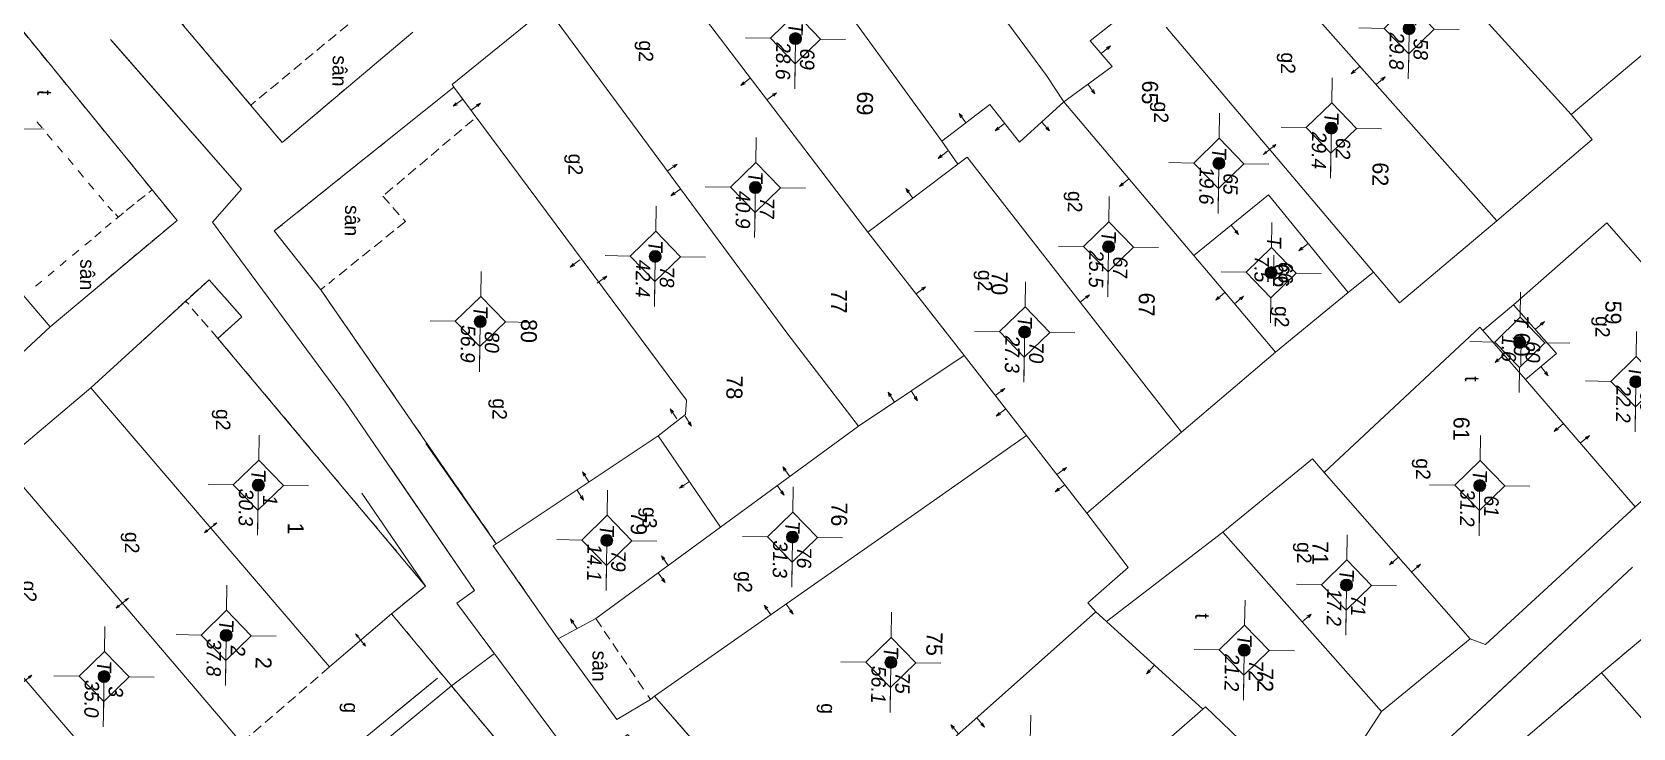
# Model space of a CAD drawing. Extents: x 601689 to 602595, y 1189742 to 1190763.
# Drawn here: x 602242 to 602281.96, y 1190195.49 to 1190212.86 of the extents above; entities that cross this region are included whole.
import ezdxf
from ezdxf.enums import TextEntityAlignment as Align

# ---------------------------------------------------------------- set-up
doc = ezdxf.new("R2010")
doc.units = 0
doc.header["$MEASUREMENT"] = 0
doc.linetypes.add('HIDDEN', pattern=[0.375, 0.25, -0.125])
for name, color, linetype in [('10', 250, 'Continuous'), ('11', 7, 'Continuous'), ('13', 7, 'Continuous'), ('14', 7, 'Continuous'), ('15', 7, 'Continuous'), ('16', 7, 'Continuous'), ('22', 7, 'Continuous'), ('25', 7, 'Continuous'), ('53', 7, 'Continuous'), ('57', 7, 'Continuous')]:
    doc.layers.add(name, color=color, linetype=linetype)
doc.styles.add('TXT', font='vnshx.shx')

# ---------------------------------------------------------------- blocks, each defined once
blk = doc.blocks.new('NH3R')
at = {"layer": '16', "color": 7, "linetype": 'Continuous', "lineweight": 0}
for p, q in [((0, 0), (0.297, -0.005)), ((0.297, -0.005), (0.186, 0.031)), ((0.297, -0.005), (0.189, -0.033))]:
    blk.add_line(p, q, dxfattribs=at)
blk = doc.blocks.new('NH3')
at = {"layer": '16', "color": 7, "linetype": 'Continuous', "lineweight": 0}
for p, q in [((-0.199, -0.002), (-0.113, 0.021)), ((0.197, -0.012), (0.107, 0.015)), ((-0.199, -0.002), (0.197, -0.012)), ((-0.199, -0.002), (-0.116, -0.035)), ((0.197, -0.012), (0.104, -0.027))]:
    blk.add_line(p, q, dxfattribs=at)
blk = doc.blocks.new('*M391391391391')
at = {"layer": '13', "color": 3, "linetype": 'Continuous', "lineweight": 0}
blk.add_line((602633.911, 1189947.924), (602634.931, 1189947.924), dxfattribs=at)
at = {"layer": '13', "color": 3, "linetype": 'Continuous', "lineweight": 0, "style": 'TXT', "oblique": 7.6055}
for s, p in [('59', (602634.061, 1189948.224)), ('22.2', (602633.911, 1189947.624))]:
    blk.add_text(s, height=0.36, dxfattribs=at).set_placement(p, align=Align.MIDDLE_LEFT)
blk.add_text('T', height=0.36, dxfattribs=at).set_placement((602633.714, 1189947.924), align=Align.MIDDLE_RIGHT)
blk = doc.blocks.new('*M395395395395')
at = {"layer": '13', "color": 3, "linetype": 'Continuous', "lineweight": 0}
blk.add_line((602632.972, 1189945.015), (602633.737, 1189945.015), dxfattribs=at)
at = {"layer": '13', "color": 3, "linetype": 'Continuous', "lineweight": 0, "style": 'TXT', "oblique": 7.6055}
for s, p in [('60', (602633.122, 1189945.315)), ('1.6', (602632.972, 1189944.715))]:
    blk.add_text(s, height=0.36, dxfattribs=at).set_placement(p, align=Align.MIDDLE_LEFT)
blk.add_text('T', height=0.36, dxfattribs=at).set_placement((602632.775, 1189945.015), align=Align.MIDDLE_RIGHT)
blk = doc.blocks.new('*M397397397397')
at = {"layer": '13', "color": 3, "linetype": 'Continuous', "lineweight": 0}
blk.add_line((602636.559, 1189944.068), (602637.579, 1189944.068), dxfattribs=at)
at = {"layer": '13', "color": 3, "linetype": 'Continuous', "lineweight": 0, "style": 'TXT', "oblique": 7.6055}
blk.add_text('T', height=0.36, dxfattribs=at).set_placement((602636.362, 1189944.068), align=Align.MIDDLE_RIGHT)
for s, p in [('61', (602636.709, 1189944.368)), ('31.2', (602636.559, 1189943.768))]:
    blk.add_text(s, height=0.36, dxfattribs=at).set_placement(p, align=Align.MIDDLE_LEFT)
blk = doc.blocks.new('*M402402402402')
at = {"layer": '13', "color": 3, "linetype": 'Continuous', "lineweight": 0}
blk.add_line((602625.187, 1189942.139), (602626.207, 1189942.139), dxfattribs=at)
at = {"layer": '13', "color": 3, "linetype": 'Continuous', "lineweight": 0, "style": 'TXT', "oblique": 7.6055}
for s, p in [('58', (602625.337, 1189942.439)), ('29.8', (602625.187, 1189941.839))]:
    blk.add_text(s, height=0.36, dxfattribs=at).set_placement(p, align=Align.MIDDLE_LEFT)
blk.add_text('T', height=0.36, dxfattribs=at).set_placement((602624.99, 1189942.139), align=Align.MIDDLE_RIGHT)
blk = doc.blocks.new('*M405405405405')
at = {"layer": '13', "color": 3, "linetype": 'Continuous', "lineweight": 0}
blk.add_line((602639.088, 1189940.78), (602640.108, 1189940.78), dxfattribs=at)
at = {"layer": '13', "color": 3, "linetype": 'Continuous', "lineweight": 0, "style": 'TXT', "oblique": 7.6055}
for s, p in [('71', (602639.238, 1189941.08)), ('17.2', (602639.088, 1189940.48))]:
    blk.add_text(s, height=0.36, dxfattribs=at).set_placement(p, align=Align.MIDDLE_LEFT)
blk.add_text('T', height=0.36, dxfattribs=at).set_placement((602638.891, 1189940.78), align=Align.MIDDLE_RIGHT)
blk = doc.blocks.new('*M407407407407')
at = {"layer": '13', "color": 3, "linetype": 'Continuous', "lineweight": 0}
blk.add_line((602627.693, 1189940.235), (602628.713, 1189940.235), dxfattribs=at)
at = {"layer": '13', "color": 3, "linetype": 'Continuous', "lineweight": 0, "style": 'TXT', "oblique": 7.6055}
for s, p in [('62', (602627.843, 1189940.535)), ('29.4', (602627.693, 1189939.935))]:
    blk.add_text(s, height=0.36, dxfattribs=at).set_placement(p, align=Align.MIDDLE_LEFT)
blk.add_text('T', height=0.36, dxfattribs=at).set_placement((602627.496, 1189940.235), align=Align.MIDDLE_RIGHT)
blk = doc.blocks.new('*M409409409409')
at = {"layer": '13', "color": 3, "linetype": 'Continuous', "lineweight": 0}
blk.add_line((602631.322, 1189938.784), (602632.087, 1189938.784), dxfattribs=at)
at = {"layer": '13', "color": 3, "linetype": 'Continuous', "lineweight": 0, "style": 'TXT', "oblique": 7.6055}
for s, p in [('66', (602631.472, 1189939.084)), ('7.5', (602631.322, 1189938.484))]:
    blk.add_text(s, height=0.36, dxfattribs=at).set_placement(p, align=Align.MIDDLE_LEFT)
blk.add_text('T', height=0.36, dxfattribs=at).set_placement((602631.125, 1189938.784), align=Align.MIDDLE_RIGHT)
blk = doc.blocks.new('*M411411411411')
at = {"layer": '13', "color": 3, "linetype": 'Continuous', "lineweight": 0}
blk.add_line((602640.751, 1189938.251), (602641.771, 1189938.251), dxfattribs=at)
at = {"layer": '13', "color": 3, "linetype": 'Continuous', "lineweight": 0, "style": 'TXT', "oblique": 7.6055}
for s, p in [('72', (602640.901, 1189938.551)), ('21.2', (602640.751, 1189937.951))]:
    blk.add_text(s, height=0.36, dxfattribs=at).set_placement(p, align=Align.MIDDLE_LEFT)
blk.add_text('T', height=0.36, dxfattribs=at).set_placement((602640.554, 1189938.251), align=Align.MIDDLE_RIGHT)
blk = doc.blocks.new('*M414414414414')
at = {"layer": '13', "color": 3, "linetype": 'Continuous', "lineweight": 0}
blk.add_line((602628.616, 1189937.442), (602629.636, 1189937.442), dxfattribs=at)
at = {"layer": '13', "color": 3, "linetype": 'Continuous', "lineweight": 0, "style": 'TXT', "oblique": 7.6055}
for s, p in [('65', (602628.766, 1189937.742)), ('19.6', (602628.616, 1189937.142))]:
    blk.add_text(s, height=0.36, dxfattribs=at).set_placement(p, align=Align.MIDDLE_LEFT)
blk.add_text('T', height=0.36, dxfattribs=at).set_placement((602628.419, 1189937.442), align=Align.MIDDLE_RIGHT)
blk = doc.blocks.new('*M420420420420')
at = {"layer": '13', "color": 3, "linetype": 'Continuous', "lineweight": 0}
blk.add_line((602630.735, 1189934.718), (602631.755, 1189934.718), dxfattribs=at)
at = {"layer": '13', "color": 3, "linetype": 'Continuous', "lineweight": 0, "style": 'TXT', "oblique": 7.6055}
for s, p in [('67', (602630.885, 1189935.018)), ('25.5', (602630.735, 1189934.418))]:
    blk.add_text(s, height=0.36, dxfattribs=at).set_placement(p, align=Align.MIDDLE_LEFT)
blk.add_text('T', height=0.36, dxfattribs=at).set_placement((602630.538, 1189934.718), align=Align.MIDDLE_RIGHT)
blk = doc.blocks.new('*M427427427427')
at = {"layer": '13', "color": 3, "linetype": 'Continuous', "lineweight": 0}
blk.add_line((602632.893, 1189932.655), (602633.913, 1189932.655), dxfattribs=at)
at = {"layer": '13', "color": 3, "linetype": 'Continuous', "lineweight": 0, "style": 'TXT', "oblique": 7.6055}
for s, p in [('70', (602633.043, 1189932.955)), ('27.3', (602632.893, 1189932.355))]:
    blk.add_text(s, height=0.36, dxfattribs=at).set_placement(p, align=Align.MIDDLE_LEFT)
blk.add_text('T', height=0.36, dxfattribs=at).set_placement((602632.696, 1189932.655), align=Align.MIDDLE_RIGHT)
blk = doc.blocks.new('*M434434434434')
at = {"layer": '13', "color": 3, "linetype": 'Continuous', "lineweight": 0}
blk.add_line((602641.184, 1189929.436), (602642.204, 1189929.436), dxfattribs=at)
at = {"layer": '13', "color": 3, "linetype": 'Continuous', "lineweight": 0, "style": 'TXT', "oblique": 7.6055}
for s, p in [('75', (602641.334, 1189929.736)), ('56.1', (602641.184, 1189929.136))]:
    blk.add_text(s, height=0.36, dxfattribs=at).set_placement(p, align=Align.MIDDLE_LEFT)
blk.add_text('T', height=0.36, dxfattribs=at).set_placement((602640.987, 1189929.436), align=Align.MIDDLE_RIGHT)
blk = doc.blocks.new('*M444444444444')
at = {"layer": '13', "color": 3, "linetype": 'Continuous', "lineweight": 0}
blk.add_line((602638.093, 1189926.934), (602639.113, 1189926.934), dxfattribs=at)
at = {"layer": '13', "color": 3, "linetype": 'Continuous', "lineweight": 0, "style": 'TXT', "oblique": 7.6055}
for s, p in [('76', (602638.243, 1189927.234)), ('31.3', (602638.093, 1189926.634))]:
    blk.add_text(s, height=0.36, dxfattribs=at).set_placement(p, align=Align.MIDDLE_LEFT)
blk.add_text('T', height=0.36, dxfattribs=at).set_placement((602637.896, 1189926.934), align=Align.MIDDLE_RIGHT)
blk = doc.blocks.new('*M445445445445')
at = {"layer": '13', "color": 3, "linetype": 'Continuous', "lineweight": 0}
blk.add_line((602625.657, 1189926.83), (602626.677, 1189926.83), dxfattribs=at)
at = {"layer": '13', "color": 3, "linetype": 'Continuous', "lineweight": 0, "style": 'TXT', "oblique": 7.6055}
for s, p in [('69', (602625.807, 1189927.13)), ('28.6', (602625.657, 1189926.53))]:
    blk.add_text(s, height=0.36, dxfattribs=at).set_placement(p, align=Align.MIDDLE_LEFT)
blk.add_text('T', height=0.36, dxfattribs=at).set_placement((602625.46, 1189926.83), align=Align.MIDDLE_RIGHT)
blk = doc.blocks.new('*M449449449449')
at = {"layer": '13', "color": 3, "linetype": 'Continuous', "lineweight": 0}
blk.add_line((602629.385, 1189925.882), (602630.405, 1189925.882), dxfattribs=at)
at = {"layer": '13', "color": 3, "linetype": 'Continuous', "lineweight": 0, "style": 'TXT', "oblique": 7.6055}
for s, p in [('77', (602629.535, 1189926.182)), ('40.9', (602629.385, 1189925.582))]:
    blk.add_text(s, height=0.36, dxfattribs=at).set_placement(p, align=Align.MIDDLE_LEFT)
blk.add_text('T', height=0.36, dxfattribs=at).set_placement((602629.188, 1189925.882), align=Align.MIDDLE_RIGHT)
blk = doc.blocks.new('*M455455455455')
at = {"layer": '13', "color": 3, "linetype": 'Continuous', "lineweight": 0}
blk.add_line((602631.14, 1189923.409), (602632.16, 1189923.409), dxfattribs=at)
at = {"layer": '13', "color": 3, "linetype": 'Continuous', "lineweight": 0, "style": 'TXT', "oblique": 7.6055}
for s, p in [('78', (602631.29, 1189923.709)), ('42.4', (602631.14, 1189923.109))]:
    blk.add_text(s, height=0.36, dxfattribs=at).set_placement(p, align=Align.MIDDLE_LEFT)
blk.add_text('T', height=0.36, dxfattribs=at).set_placement((602630.943, 1189923.409), align=Align.MIDDLE_RIGHT)
blk = doc.blocks.new('*M458458458458')
at = {"layer": '13', "color": 3, "linetype": 'Continuous', "lineweight": 0}
blk.add_line((602638.242, 1189922.3), (602639.262, 1189922.3), dxfattribs=at)
at = {"layer": '13', "color": 3, "linetype": 'Continuous', "lineweight": 0, "style": 'TXT', "oblique": 7.6055}
for s, p in [('79', (602638.392, 1189922.6)), ('14.1', (602638.242, 1189922))]:
    blk.add_text(s, height=0.36, dxfattribs=at).set_placement(p, align=Align.MIDDLE_LEFT)
blk.add_text('T', height=0.36, dxfattribs=at).set_placement((602638.045, 1189922.3), align=Align.MIDDLE_RIGHT)
blk = doc.blocks.new('*M468468468468')
at = {"layer": '13', "color": 3, "linetype": 'Continuous', "lineweight": 0}
blk.add_line((602632.831, 1189919.065), (602633.851, 1189919.065), dxfattribs=at)
at = {"layer": '13', "color": 3, "linetype": 'Continuous', "lineweight": 0, "style": 'TXT', "oblique": 7.6055}
for s, p in [('80', (602632.981, 1189919.365)), ('56.9', (602632.831, 1189918.765))]:
    blk.add_text(s, height=0.36, dxfattribs=at).set_placement(p, align=Align.MIDDLE_LEFT)
blk.add_text('T', height=0.36, dxfattribs=at).set_placement((602632.634, 1189919.065), align=Align.MIDDLE_RIGHT)
blk = doc.blocks.new('CENTRD')
at = {"layer": '11', "linetype": 'Continuous', "lineweight": 0}
h = blk.add_hatch(color=2, dxfattribs=at)
edge = h.paths.add_edge_path()
edge.add_arc((0, 0), 0.15, 0, 360)
at = {"layer": '11', "color": 2, "linetype": 'Continuous', "lineweight": 0}
for p, q in [((0, 1.25), (0, 0.625)), ((0, 0.625), (-0.625, 0)), ((0.625, 0), (0, 0.625)), ((-0.625, 0), (-1.25, 0)), ((-0.625, 0), (0, -0.625)), ((0, -0.625), (0.625, 0)), ((1.25, 0), (0.625, 0)), ((0, -0.625), (0, -1.25))]:
    blk.add_line(p, q, dxfattribs=at)
blk.add_circle((0, 0), 0.15, dxfattribs=at)
blk = doc.blocks.new('*M801801801801')
at = {"layer": '13', "color": 3, "linetype": 'Continuous', "lineweight": 0}
blk.add_line((602636.991, 1189913.584), (602638.011, 1189913.584), dxfattribs=at)
at = {"layer": '13', "color": 3, "linetype": 'Continuous', "lineweight": 0, "style": 'TXT', "oblique": 7.6055}
for s, p in [('1', (602637.141, 1189913.884)), ('30.3', (602636.991, 1189913.284))]:
    blk.add_text(s, height=0.36, dxfattribs=at).set_placement(p, align=Align.MIDDLE_LEFT)
blk.add_text('T', height=0.36, dxfattribs=at).set_placement((602636.794, 1189913.584), align=Align.MIDDLE_RIGHT)
blk = doc.blocks.new('*M802802802802')
at = {"layer": '13', "color": 3, "linetype": 'Continuous', "lineweight": 0}
blk.add_line((602640.75, 1189912.836), (602641.77, 1189912.836), dxfattribs=at)
at = {"layer": '13', "color": 3, "linetype": 'Continuous', "lineweight": 0, "style": 'TXT', "oblique": 7.6055}
for s, p in [('2', (602640.9, 1189913.136)), ('37.8', (602640.75, 1189912.536))]:
    blk.add_text(s, height=0.36, dxfattribs=at).set_placement(p, align=Align.MIDDLE_LEFT)
blk.add_text('T', height=0.36, dxfattribs=at).set_placement((602640.553, 1189912.836), align=Align.MIDDLE_RIGHT)
blk = doc.blocks.new('*M803803803803')
at = {"layer": '13', "color": 3, "linetype": 'Continuous', "lineweight": 0}
blk.add_line((602641.822, 1189909.803), (602642.842, 1189909.803), dxfattribs=at)
at = {"layer": '13', "color": 3, "linetype": 'Continuous', "lineweight": 0, "style": 'TXT', "oblique": 7.6055}
for s, p in [('3', (602641.972, 1189910.103)), ('35.0', (602641.822, 1189909.503))]:
    blk.add_text(s, height=0.36, dxfattribs=at).set_placement(p, align=Align.MIDDLE_LEFT)
blk.add_text('T', height=0.36, dxfattribs=at).set_placement((602641.625, 1189909.803), align=Align.MIDDLE_RIGHT)

msp = doc.modelspace()

# ---------------------------------------------------------------- linework, layer by layer
at = {"layer": '10', "color": 7, "linetype": 'Continuous', "lineweight": 0}
for p, q in [((602259.359, 1190217.49), (602264.709, 1190210.136)), ((602280.418, 1190210.8), (602274.932, 1190216.845)), ((602257.003, 1190215.552), (602262.867, 1190207.861)), ((602270.308, 1190212.979), (602275.485, 1190206.867)), ((602282.867, 1190212.857), (602280.418, 1190210.8)), ((602242.454, 1190205.501), (602236.479, 1190212.493)), ((602252.526, 1190211.483), (602258.34, 1190203.673)), ((602271, 1190207.279), (602267.753, 1190211.114)), ((602264.709, 1190210.136), (602265.111, 1190209.56)), ((602262.867, 1190207.861), (602265.111, 1190209.56)), ((602265.111, 1190209.56), (602265.343, 1190209.737)), ((602270.689, 1190202.873), (602265.343, 1190209.737)), ((602265.266, 1190204.787), (602262.867, 1190207.861)), ((602273.037, 1190204.872), (602271, 1190207.279)), ((602274.857, 1190206.356), (602275.485, 1190206.867)), ((602273.037, 1190204.872), (602274.857, 1190206.356)), ((602278.983, 1190206.049), (602278.215, 1190205.41)), ((602240.205, 1190203.421), (602242.454, 1190205.501)), ((602278.215, 1190205.41), (602279.278, 1190204.186)), ((602262.631, 1190203.024), (602265.266, 1190204.787)), ((602266.828, 1190202.787), (602265.266, 1190204.787)), ((602270.689, 1190202.873), (602273.037, 1190204.872)), ((602243.473, 1190203.977), (602241.267, 1190202.117)), ((602279.278, 1190204.186), (602282.014, 1190201.008)), ((602258.34, 1190203.673), (602258.314, 1190203.313)), ((602258.314, 1190203.313), (602257.628, 1190202.782)), ((602257.628, 1190202.782), (602253.59, 1190200.087)), ((602257.628, 1190202.782), (602259.187, 1190200.501)), ((602262.631, 1190203.024), (602259.187, 1190200.501)), ((602268.332, 1190200.855), (602266.828, 1190202.787)), ((602268.332, 1190200.855), (602270.689, 1190202.873)), ((602271.725, 1190200.379), (602273.96, 1190202.208)), ((602273.96, 1190202.208), (602274.256, 1190201.865)), ((602274.256, 1190201.865), (602277.899, 1190197.714)), ((602271.725, 1190200.379), (602268.825, 1190198.149)), ((602271.725, 1190200.379), (602275.684, 1190195.904)), ((602238.91, 1190200.089), (602244.776, 1190193.268)), ((602283.626, 1190198.925), (602281.177, 1190196.87)), ((602268.558, 1190198.392), (602262.595, 1190193.104)), ((602268.558, 1190198.392), (602268.825, 1190198.149)), ((602268.825, 1190198.149), (602271.225, 1190195.966)), ((602275.684, 1190195.904), (602277.899, 1190197.714)), ((602281.177, 1190196.87), (602278.87, 1190194.901)), ((602281.177, 1190196.87), (602285.609, 1190191.848)), ((602265.911, 1190191.319), (602271.225, 1190195.966)), ((602274.04, 1190193.387), (602275.684, 1190195.904))]:
    msp.add_line(p, q, dxfattribs=at)
for points in [[(602251.505, 1190212.857), (602248.248, 1190210.101), (602242.254, 1190217.194), (602245.463, 1190220.011)], [(602261.725, 1190219.357), (602267.321, 1190211.77), (602267.753, 1190211.114)], [(602271.806, 1190215.729), (602272.535, 1190214.959), (602278.562, 1190208.146)], [(602236.479, 1190212.493), (602238.847, 1190214.501), (602239.766, 1190215.148), (602240.238, 1190214.592), (602240.329, 1190214.651), (602245.62, 1190208.157), (602242.454, 1190205.501)], [(602267.753, 1190211.114), (602268.965, 1190211.997), (602268.413, 1190212.635), (602269.828, 1190213.756)], [(602254.853, 1190213.462), (602252.487, 1190211.544), (602252.526, 1190211.483)], [(602254.853, 1190213.462), (602260.863, 1190205.318), (602262.631, 1190203.024)], [(602253.59, 1190200.087), (602249.207, 1190206.428), (602248.047, 1190207.894), (602252.526, 1190211.483)], [(602264.709, 1190210.136), (602265.912, 1190211.05), (602266.648, 1190210.109), (602267.753, 1190211.114)], [(602280.418, 1190210.8), (602280.94, 1190210.173), (602278.562, 1190208.146)], [(602274.857, 1190206.356), (602272.861, 1190208.794), (602271, 1190207.279)], [(602275.485, 1190206.867), (602276.134, 1190206.099), (602278.562, 1190208.146)], [(602282.014, 1190201.008), (602285.103, 1190203.775), (602281.311, 1190208.098), (602278.983, 1190206.049)], [(602250.976, 1190198.343), (602251.826, 1190199.032), (602246.641, 1190205.213), (602247.238, 1190205.755), (602246.42, 1190206.676), (602243.473, 1190203.977)], [(602278.983, 1190206.049), (602280.057, 1190204.835), (602279.278, 1190204.186)], [(602278.215, 1190205.41), (602278.136, 1190205.492), (602274.256, 1190201.865)], [(602243.473, 1190203.977), (602249.428, 1190197.015), (602250.976, 1190198.343)], [(602257.538, 1190196.284), (602264.112, 1190200.884), (602266.828, 1190202.787)], [(602241.267, 1190202.117), (602247.232, 1190195.124), (602248.69, 1190193.495)], [(602268.332, 1190200.855), (602269.363, 1190199.501), (602268.351, 1190198.615), (602268.558, 1190198.392)], [(602277.899, 1190197.714), (602278.277, 1190197.579), (602282.014, 1190201.008)], [(602259.187, 1190200.501), (602256.075, 1190198.223), (602255.138, 1190197.717)], [(602253.59, 1190200.087), (602253.509, 1190200.039), (602255.138, 1190197.717)], [(602248.69, 1190193.495), (602248.729, 1190193.454), (602252.471, 1190196.542), (602250.976, 1190198.343)], [(602257.538, 1190196.284), (602257.437, 1190196.205), (602256.601, 1190195.706), (602255.138, 1190197.717)], [(602249.146, 1190188.848), (602254.754, 1190193.821), (602252.471, 1190196.542), (602248.729, 1190193.454), (602248.69, 1190193.495), (602246.574, 1190191.563)], [(602257.538, 1190196.284), (602261.181, 1190192.113), (602262.516, 1190193.215), (602262.595, 1190193.104)], [(602271.225, 1190195.966), (602271.296, 1190196.025), (602274.04, 1190193.387)]]:
    msp.add_lwpolyline(points, dxfattribs=at)
at = {"layer": '14', "color": 6, "linetype": 'HIDDEN', "lineweight": 0}
for p, q in [((602250.747, 1190213.757), (602247.582, 1190211.131)), ((602247.582, 1190211.131), (602247.46, 1190211.033)), ((602242.253, 1190210.464), (602242.124, 1190210.615)), ((602253.016, 1190210.666), (602250.759, 1190208.766)), ((602242.508, 1190210.16), (602242.38, 1190210.312)), ((602242.764, 1190209.857), (602242.636, 1190210.009)), ((602243.029, 1190209.553), (602242.902, 1190209.705)), ((602243.285, 1190209.239), (602243.157, 1190209.401)), ((602243.541, 1190208.936), (602243.414, 1190209.088)), ((602243.797, 1190208.633), (602243.669, 1190208.784)), ((602244.627, 1190208.632), (602244.85, 1190208.798)), ((602244.92, 1190208.857), (602245.001, 1190208.916)), ((602250.759, 1190208.766), (602251.242, 1190208.21)), ((602244.014, 1190208.389), (602243.895, 1190208.511)), ((602244.091, 1190208.188), (602244.354, 1190208.394)), ((602244.354, 1190208.404), (602244.617, 1190208.612)), ((602243.838, 1190207.982), (602243.979, 1190208.1)), ((602244.151, 1190208.237), (602244.083, 1190208.318)), ((602243.322, 1190207.539), (602243.474, 1190207.667)), ((602243.565, 1190207.746), (602243.727, 1190207.883)), ((602242.705, 1190207.027), (602242.857, 1190207.155)), ((602243.008, 1190207.283), (602243.17, 1190207.411)), ((602242.402, 1190206.772), (602242.553, 1190206.899)), ((602242.088, 1190206.516), (602242.25, 1190206.644)), ((602249.308, 1190206.516), (602249.207, 1190206.428)), ((602249.551, 1190206.704), (602249.409, 1190206.585)), ((602245.912, 1190206.064), (602245.833, 1190206.145)), ((602246.641, 1190205.213), (602246, 1190205.952)), ((602256.075, 1190198.223), (602257.29, 1190196.426)), ((602249.428, 1190197.015), (602247.232, 1190195.124)), ((602257.369, 1190196.305), (602257.437, 1190196.205))]:
    msp.add_line(p, q, dxfattribs=at)
msp.add_lwpolyline([(602251.262, 1190208.2), (602251.321, 1190208.129), (602249.652, 1190206.782)], dxfattribs=at)
at = {"layer": '22', "color": 7, "linetype": 'HIDDEN', "lineweight": 0}
for p, q in [((602248.047, 1190207.894), (602250.797, 1190210.096)), ((602243.567, 1190206.436), (602245.62, 1190208.157)), ((602248.047, 1190207.894), (602249.207, 1190206.428)), ((602249.207, 1190206.428), (602253.59, 1190200.087)), ((602247.238, 1190205.755), (602246.641, 1190205.213)), ((602251.826, 1190199.032), (602246.641, 1190205.213)), ((602253.59, 1190200.087), (602253.509, 1190200.039)), ((602253.509, 1190200.039), (602254.314, 1190198.898)), ((602283.626, 1190198.925), (602281.177, 1190196.87)), ((602281.177, 1190196.87), (602278.87, 1190194.901)), ((602252.471, 1190196.542), (602251.339, 1190195.609)), ((602254.253, 1190194.418), (602252.471, 1190196.542))]:
    msp.add_line(p, q, dxfattribs=at)
for points in [[(602242.254, 1190217.194), (602248.248, 1190210.101), (602249.795, 1190211.411)], [(602239.766, 1190215.148), (602240.238, 1190214.592), (602240.329, 1190214.651), (602245.62, 1190208.157)], [(602247.238, 1190205.755), (602246.42, 1190206.676), (602245.833, 1190206.145), (602244.668, 1190205.071)], [(602254.754, 1190193.821), (602252.471, 1190196.542), (602250.976, 1190198.343), (602251.826, 1190199.032)]]:
    msp.add_lwpolyline(points, dxfattribs=at)
at = {"layer": '25', "color": 7, "linetype": 'Continuous', "lineweight": 0}
for p, q in [((602251.834, 1190202.592), (602253.59, 1190200.087)), ((602251.826, 1190199.032), (602250.237, 1190201.353)), ((602278.277, 1190197.579), (602282.014, 1190201.008)), ((602253.59, 1190200.087), (602253.509, 1190200.039)), ((602253.509, 1190200.039), (602255.138, 1190197.717)), ((602250.976, 1190198.343), (602251.826, 1190199.032)), ((602252.471, 1190196.542), (602250.976, 1190198.343)), ((602255.138, 1190197.717), (602256.601, 1190195.706)), ((602275.684, 1190195.904), (602277.899, 1190197.714)), ((602277.899, 1190197.714), (602278.277, 1190197.579)), ((602256.601, 1190195.706), (602257.437, 1190196.205)), ((602257.538, 1190196.284), (602257.437, 1190196.205)), ((602257.538, 1190196.284), (602261.181, 1190192.113)), ((602274.04, 1190193.387), (602275.684, 1190195.904))]:
    msp.add_line(p, q, dxfattribs=at)
at = {"layer": '57', "color": 172, "linetype": 'Continuous', "lineweight": 0}
for p, q in [((602252.471, 1190196.542), (602253.543, 1190197.348)), ((602252.471, 1190196.542), (602253.543, 1190197.348)), ((602252.471, 1190196.542), (602253.543, 1190197.348)), ((602252.124, 1190196.737), (602249.049, 1190194.22)), ((602252.124, 1190196.737), (602249.049, 1190194.22)), ((602252.124, 1190196.737), (602249.049, 1190194.22)), ((602252.124, 1190196.737), (602251.073, 1190195.882))]:
    msp.add_line(p, q, dxfattribs=at)
for points in [[(602257.614, 1190194.502), (602256.865, 1190195.332), (602255.723, 1190194.418), (602252.601, 1190198.611), (602253.044, 1190198.925), (602249.829, 1190203.619), (602246.51, 1190208.115), (602247.232, 1190208.936), (602243.963, 1190212.671)], [(602254.279, 1190196.358), (602252.601, 1190198.611), (602253.044, 1190198.925), (602249.829, 1190203.619), (602246.51, 1190208.115), (602247.232, 1190208.936), (602244.002, 1190212.63)], [(602280.728, 1190198.365), (602274.792, 1190192.827), (602267.482, 1190186.276), (602262.159, 1190191.21), (602261.338, 1190190.371), (602256.865, 1190195.332), (602255.723, 1190194.418), (602252.601, 1190198.611), (602253.044, 1190198.925), (602250.966, 1190201.964)], [(602281.954, 1190199.509), (602274.792, 1190192.827), (602267.482, 1190186.276), (602262.159, 1190191.21), (602261.338, 1190190.371), (602259.889, 1190191.981)]]:
    msp.add_lwpolyline(points, dxfattribs=at)

# ---------------------------------------------------------------- block references
at = {"layer": '11', "color": 2, "linetype": 'Continuous', "lineweight": 0, "rotation": 269.1680420500809}
for p in [(602261.059, 1190212.692), (602276.373, 1190212.94), (602241.051, 1190210.453), (602274.433, 1190210.462), (602271.627, 1190209.58), (602260.057, 1190208.979), (602268.872, 1190207.5), (602257.559, 1190207.26), (602272.929, 1190206.854), (602253.191, 1190205.632), (602266.778, 1190205.373), (602279.136, 1190205.114), (602282.031, 1190204.133), (602247.65, 1190201.552), (602278.137, 1190201.541), (602256.347, 1190200.174), (602260.982, 1190200.256), (602274.812, 1190199.06), (602246.847, 1190197.804), (602263.439, 1190197.129), (602272.26, 1190197.434), (602243.799, 1190196.776), (602266.91, 1190194.562)]:
    msp.add_blockref('CENTRD', p, dxfattribs=at)
at = {"layer": '13', "color": 3, "linetype": 'Continuous', "lineweight": 0, "rotation": 269.1680420500809}
for name, p in [('*M402402402402', (-578790.27, 1810052.359)), ('*M445445445445', (-578790.27, 1810052.359)), ('*M407407407407', (-578790.27, 1810052.359)), ('*M414414414414', (-578790.27, 1810052.359)), ('*M449449449449', (-578790.27, 1810052.359)), ('*M455455455455', (-578790.27, 1810052.359)), ('*M420420420420', (-578790.27, 1810052.359)), ('*M409409409409', (-578790.198, 1810052.873)), ('*M468468468468', (-578790.27, 1810052.359)), ('*M427427427427', (-578790.27, 1810052.359)), ('*M395395395395', (-578790.233, 1810052.632)), ('*M391391391391', (-578790.27, 1810052.359)), ('*M801801801801', (-578790.27, 1810052.359)), ('*M397397397397', (-578790.27, 1810052.359)), ('*M458458458458', (-578790.27, 1810052.359)), ('*M444444444444', (-578790.27, 1810052.359)), ('*M405405405405', (-578790.27, 1810052.359)), ('*M802802802802', (-578790.27, 1810052.359)), ('*M411411411411', (-578790.27, 1810052.359)), ('*M434434434434', (-578790.27, 1810052.359)), ('*M803803803803', (-578790.27, 1810052.359))]:
    msp.add_blockref(name, p, dxfattribs=at)
at = {"layer": '16', "color": 7, "linetype": 'Continuous', "lineweight": 0}
for name, p, xscale, yscale, rotation in [('NH3R', (602268.689, 1190212.322), 0.9999974389506996, 0.9999974389506996, 40.84463240780126), ('NH3R', (602275.154, 1190212.003), 0.9999981056845758, 0.9999981056845758, 221.4969727355912), ('NH3R', (602259.93, 1190211.702), 0.9999983203577189, 0.9999983203577189, 217.330453541242), ('NH3R', (602268.358, 1190211.555), 1.000001254316968, 1.000001254316968, 306.0839901373932), ('NH3R', (602275.549, 1190211.547), 0.9999981056845758, 0.9999981056845758, 41.49697273559121), ('NH3R', (602260.343, 1190211.166), 0.9999983203577191, 0.9999983203577191, 37.33045354124224), ('NH3R', (602266.275, 1190210.574), 1.000001673253497, 1.000001673253497, 218.0992338743969), ('NH3', (602272.896, 1190209.923), 0.9999986811928104, 0.9999986811928104, 220.2684551987942), ('NH3R', (602257.859, 1190209.389), 0.9999987024324312, 0.9999987024324312, 36.41787289124419), ('NH3R', (602264.855, 1190209.884), 1.000001673253497, 1.000001673253497, 218.0992338743969), ('NH3R', (602258.192, 1190208.945), 0.9999987024324314, 0.9999987024324314, 216.4178728912441), ('NH3R', (602263.989, 1190208.715), 1.000002401090247, 1.000002401090247, 127.1780687586257), ('NH3R', (602279.526, 1190205.442), 1.000001820304081, 1.000001820304081, 41.46827495826317), ('NH3R', (602263.529, 1190203.622), 1.000002083592117, 1.000002083592117, 123.7996305442387), ('NH3R', (602263.944, 1190203.906), 1.000002083592115, 1.000002083592115, 303.7996305442387), ('NH3R', (602280.222, 1190203.082), 1.000001769010392, 1.000001769010392, 220.7316320782423), ('NH3R', (602280.646, 1190202.597), 1.000001769010392, 1.000001769010392, 40.73163207824238), ('NH3R', (602260.914, 1190201.767), 1.000002119631044, 1.000002119631044, 126.2175525453386), ('NH3R', (602267.585, 1190201.815), 0.999998020032148, 0.999998020032148, 37.90964457463533), ('NH3R', (602258.412, 1190201.642), 0.9999984851572724, 0.9999984851572724, 214.3365402026031), ('NH3R', (602260.601, 1190201.542), 1.000002119631044, 1.000002119631044, 306.2175525453386), ('NH3R', (602267.781, 1190201.564), 0.9999980200321475, 0.9999980200321475, 217.9096445746351), ('NH3', (602246.455, 1190200.495), 1.000001213724351, 1.000001213724351, 40.54223399922963), ('NH3R', (602257.883, 1190199.549), 1.000001150916379, 1.000001150916379, 126.1988763280327), ('NH3R', (602276.107, 1190199.758), 0.9999989821578662, 0.9999989821578662, 222.0158730565226), ('NH3R', (602276.432, 1190199.385), 0.9999989821578656, 0.9999989821578656, 42.01587305652254), ('NH3R', (602257.631, 1190199.362), 1.000001150916379, 1.000001150916379, 306.1988763280327), ('NH3R', (602260.446, 1190198.314), 0.9999984966498722, 0.9999984966498722, 124.9876825730414), ('NH3R', (602260.83, 1190198.578), 0.9999984966498722, 0.9999984966498722, 304.9876825730417), ('NH3R', (602273.705, 1190198.141), 0.99999733099604, 0.99999733099604, 41.50603615740037), ('NH3R', (602255.612, 1190197.97), 1.000001150916379, 1.000001150916379, 126.1988763280327), ('NH3R', (602270.02, 1190197.063), 1.000001785425239, 1.000001785425239, 227.7159679152576)]:
    msp.add_blockref(name, p, dxfattribs=dict(at, xscale=xscale, yscale=yscale, rotation=rotation))
for name, p, rotation in [('NH3R', (602252.752, 1190211.18), 217.2825756414374), ('NH3R', (602252.959, 1190210.907), 37.28257564143742), ('NH3R', (602265.315, 1190210.587), 127.2259463599759), ('NH3R', (602267.205, 1190210.612), 312.3179135759733), ('NH3R', (602269.376, 1190209.191), 220.2584409150873), ('NH3R', (602271.93, 1190208.037), 309.1428804875243), ('NH3R', (602273.854, 1190207.58), 219.3223975972136), ('NH3R', (602255.677, 1190207.17), 217.2825756414374), ('NH3R', (602256.11, 1190206.594), 37.28257564143742), ('NH3R', (602264.067, 1190206.324), 37.96602119532396), ('NH3R', (602271.777, 1190206.359), 220.2308321252586), ('NH3R', (602268.164, 1190206.118), 39.74751665583831), ('NH3R', (602272.013, 1190206.076), 40.23083212525878), ('NH3R', (602278.746, 1190204.803), 220.9674704266114), ('NH3R', (602279.662, 1190204.51), 309.8139317551853), ('NH3R', (602266.042, 1190203.787), 37.97627146444866), ('NH3R', (602258.094, 1190203.206), 123.7219245483317), ('NH3R', (602258.304, 1190203.273), 303.7219245483318), ('NH3R', (602266.307, 1190203.453), 217.9762714644486), ('NH3R', (602255.902, 1190201.636), 123.7219245483317), ('NH3R', (602255.609, 1190201.43), 303.7219245483318), ('NH3', (602244.25, 1190198.616), 40.46698758532497), ('NH3', (602250.197, 1190197.684), 130.6373096676462), ('NH3', (602241.843, 1190196.679), 220.7028942942602), ('NH3R', (602265.125, 1190195.349), 131.572333112525), ('NH3R', (602265.581, 1190195.743), 311.572333112525)]:
    msp.add_blockref(name, p, dxfattribs=dict(at, rotation=rotation))

# ---------------------------------------------------------------- texts
at = {"layer": '15', "color": 7, "linetype": 'Continuous', "lineweight": 0, "style": 'TXT'}
for s, p in [('g2', (602257.149, 1190212.382)), ('s%%169n', (602249.502, 1190211.889)), ('g2', (602273.176, 1190212.082)), ('t', (602242.134, 1190211.345)), ('g2', (602270.008, 1190210.856)), ('g2', (602255.39, 1190209.556)), ('g2', (602267.858, 1190208.625)), ('s%%169n', (602249.811, 1190208.155)), ('s%%169n', (602243.202, 1190206.805)), ('g2', (602265.611, 1190206.657)), ('g2', (602273.019, 1190205.755)), ('g2', (602281.026, 1190205.505)), ('t', (602277.769, 1190204.206)), ('g2', (602253.496, 1190203.452)), ('g2', (602246.593, 1190203.186)), ('g2', (602276.547, 1190201.956)), ('g3', (602257.239, 1190200.741)), ('g2', (602244.321, 1190200.118)), ('g2', (602273.578, 1190199.866)), ('g2', (602241.754, 1190198.903)), ('g2', (602259.617, 1190199.138)), ('t', (602271.037, 1190198.288)), ('s%%169n', (602255.988, 1190197.039)), ('g', (602249.784, 1190196.001)), ('g', (602261.694, 1190195.978))]:
    msp.add_text(s, height=0.36, rotation=269.2144, dxfattribs=at).set_placement(p, align=Align.CENTER)
at = {"layer": '53', "color": 200, "linetype": 'Continuous', "lineweight": 0, "style": 'TXT'}
for s, p in [('65', (602269.91, 1190211.645)), ('69', (602262.796, 1190211.372)), ('62', (602275.662, 1190209.605)), ('70', (602266.154, 1190206.886)), ('66', (602273.188, 1190207.079)), ('77', (602262.148, 1190206.431)), ('67', (602269.827, 1190206.356)), ('59', (602281.475, 1190206.155)), ('80', (602254.408, 1190205.696)), ('60', (602279.194, 1190205.356)), ('78', (602259.539, 1190204.287)), ('61', (602277.685, 1190203.257)), ('79', (602257.151, 1190200.899)), ('76', (602262.155, 1190201.12)), ('1', (602248.587, 1190200.616)), ('71', (602274.162, 1190200.156)), ('75', (602264.53, 1190197.888)), ('2', (602247.782, 1190197.268)), ('72', (602272.789, 1190196.985))]:
    msp.add_text(s, height=0.4, rotation=269.2144, dxfattribs=at).set_placement(p, align=Align.MIDDLE_LEFT)

doc.saveas('drawing.dxf')
